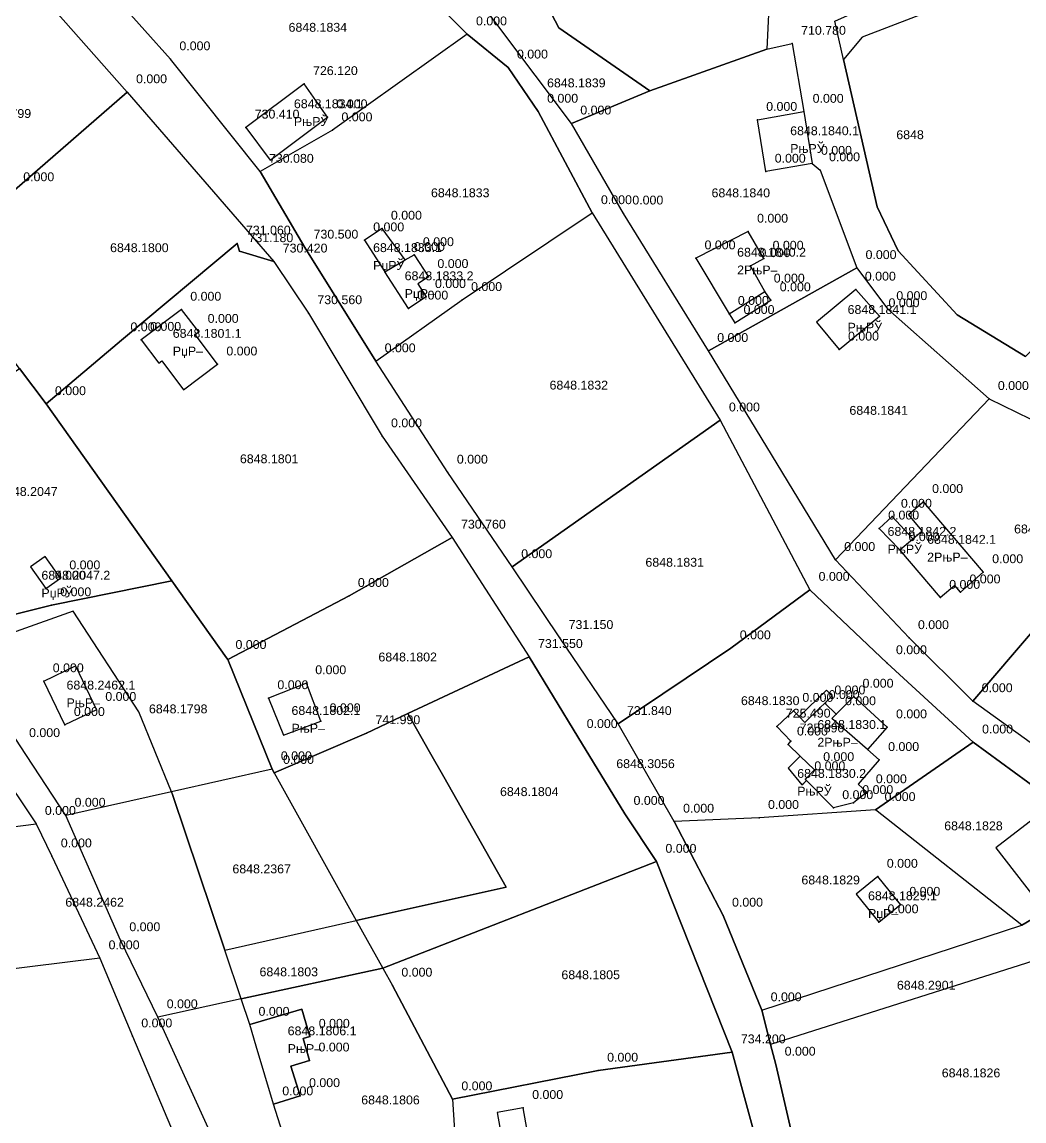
# Model space of a CAD drawing. Header units: metres. Extents: x 8504925 to 8509157, y 4588840 to 4591954.
# Drawn here: x 8505916.5 to 8506029.6, y 4590589.4 to 4590713.5 of the extents above; entities that cross this region are included whole.
import ezdxf

# ---------------------------------------------------------------- set-up
doc = ezdxf.new("R2010")
doc.units = ezdxf.units.M
for name, color, linetype in [('cad13', 30, 'Continuous'), ('cad140', 7, 'Continuous'), ('cad144', 7, 'Continuous'), ('cad146', 7, 'Continuous'), ('cad22', 7, 'Continuous'), ('cad_cont_1', 30, 'Continuous'), ('cad_cont_2', 7, 'Continuous'), ('cad_cont_3', 7, 'Continuous'), ('points', 1, 'Continuous'), ('texts', 7, 'Continuous')]:
    doc.layers.add(name, color=color, linetype=linetype)
doc.styles.get("Standard").update_dxf_attribs({"font": 'arial.ttf'})

msp = doc.modelspace()

# ---------------------------------------------------------------- linework, layer by layer
at = {"layer": 'cad13'}
for points in [[(8505944.51, 4590697.87), (8505950.99, 4590702.72), (8505948.34, 4590706.47), (8505941.76, 4590701.56), (8505944.51, 4590697.87)], [(8506005.66, 4590697.47), (8506000.44, 4590696.58), (8505999.48, 4590702.43), (8506004.72, 4590703.34)], [(8505959.73, 4590686.61), (8505957.13, 4590690.15), (8505955.13, 4590688.83), (8505957.426, 4590685.267)], [(8505996.92, 4590679.5), (8506001.01, 4590682.06), (8506000.33, 4590683.05), (8505998.72, 4590685.92), (8506000.2, 4590686.76), (8505998.45, 4590689.81), (8505992.52, 4590686.8), (8505996.28, 4590680.53), (8505996.92, 4590679.5)], [(8505959.73, 4590686.61), (8505960.74, 4590687.16), (8505962.38, 4590684.69), (8505961.18, 4590683.91), (8505962.1, 4590682.43), (8505960.1, 4590681.13), (8505957.426, 4590685.267)], [(8505957.426, 4590685.267), (8505959.73, 4590686.61)], [(8506008.71, 4590676.5), (8506013.28, 4590680.27), (8506010.61, 4590683.27), (8506006.15, 4590679.59), (8506008.71, 4590676.5)], [(8505934.73, 4590671.93), (8505938.56, 4590674.82), (8505936.04, 4590678.17), (8505936.45, 4590678.5), (8505934.49, 4590681), (8505929.96, 4590677.6), (8505931.95, 4590674.96), (8505932.27, 4590675.2), (8505934.73, 4590671.93)], [(8506017.03, 4590655.12), (8506018.09, 4590656.02), (8506016.52, 4590657.85), (8506018.2, 4590659.29), (8506024.98, 4590651.37), (8506022.42, 4590649.09), (8506021.76, 4590649.86), (8506020.13, 4590648.48), (8506015.54, 4590653.86)], [(8506017.03, 4590655.12), (8506014.68, 4590657.63), (8506013.24, 4590656.3), (8506015.54, 4590653.86)], [(8506015.54, 4590653.86), (8506017.03, 4590655.12)], [(8505919.19, 4590649.51), (8505920.84, 4590650.68), (8505919.1, 4590653.13), (8505917.46, 4590651.95), (8505919.19, 4590649.51)], [(8505922.53, 4590640.77), (8505924.9, 4590635.83), (8505921.35, 4590634.12), (8505918.97, 4590639.06), (8505922.53, 4590640.77)], [(8505945.99, 4590632.94), (8505950.21, 4590634.55), (8505948.59, 4590638.84), (8505944.32, 4590637.15), (8505945.99, 4590632.94)], [(8506004.298, 4590630.604), (8506002.95, 4590631.92), (8506003.25, 4590632.27), (8506001.69, 4590633.94), (8506003.56, 4590635.72), (8506004.184, 4590635.061), (8506007.283, 4590638.042), (8506007.921, 4590637.379), (8506007.092, 4590636.582), (8506008.37, 4590635.34), (8506010.35, 4590637.32), (8506014.13, 4590633.86), (8506011.92, 4590631.32), (8506013.24, 4590630.17), (8506010.84, 4590627.41), (8506011.85, 4590626.53), (8506010.32, 4590625.31), (8506008.06, 4590624.74), (8506005.037, 4590627.858)], [(8506004.298, 4590630.604), (8506002.971, 4590629.244), (8506004.498, 4590627.337), (8506004.709, 4590627.547), (8506005.037, 4590627.858)], [(8506005.037, 4590627.858), (8506004.91, 4590628), (8506005.91, 4590629.03), (8506004.298, 4590630.604)], [(8506013.17, 4590611.85), (8506015.63, 4590613.83), (8506013.09, 4590616.99), (8506010.63, 4590615), (8506013.17, 4590611.85)], [(8505944.87, 4590591.3), (8505947.89, 4590592.23), (8505946.85, 4590595.59), (8505948.96, 4590596.25), (8505948.21, 4590598.7), (8505948.99, 4590598.93), (8505948.06, 4590602.03), (8505942.19, 4590600.28)], [(8505971.16, 4590584.46), (8505974.11, 4590584.99), (8505973.07, 4590590.89), (8505970.12, 4590590.36), (8505971.16, 4590584.46)]]:
    msp.add_lwpolyline(points, dxfattribs=at)
at = {"layer": 'cad140'}
for points in [[(8506005.66, 4590697.47), (8506006.57, 4590696.74), (8506010.69, 4590685.7)], [(8506014.16, 4590681.07), (8506025.62, 4590670.92)], [(8506008.28, 4590652.75), (8506025.62, 4590670.92)], [(8506025.62, 4590670.92), (8506034.88, 4590666.39), (8506044.18, 4590660.7)], [(8505965.04, 4590655.27), (8505973.73, 4590641.8)], [(8506023.79, 4590636.81), (8506016.6, 4590643.93), (8506008.28, 4590652.75)], [(8505999.98, 4590601.92), (8506000.975, 4590598.045)], [(8506000.975, 4590598.045), (8506001.56, 4590595.78)], [(8506004.28, 4590584.03), (8506001.56, 4590595.78)]]:
    msp.add_lwpolyline(points, dxfattribs=at)
at = {"layer": 'cad144'}
for points in [[(8505948.22, 4590730.69), (8505966.73, 4590712.08)], [(8505915.95, 4590719.62), (8505928.37, 4590705.55)], [(8505966.73, 4590712.08), (8505951.55, 4590701.25), (8505943.37, 4590696.57)], [(8505966.73, 4590712.08), (8505971.35, 4590708.34), (8505974.76, 4590703.35), (8505980.83, 4590691.9)], [(8505943.37, 4590696.57), (8505933.26, 4590709.27)], [(8505928.37, 4590705.55), (8505915.64, 4590694.49), (8505906.65, 4590686.98)], [(8505993.95, 4590676.34), (8505984.37, 4590691.86), (8505978.5, 4590702.02)], [(8505956.42, 4590675.18), (8505948.4, 4590688.01), (8505943.37, 4590696.57)], [(8505956.42, 4590675.18), (8505966.18, 4590682.09), (8505980.83, 4590691.9)], [(8505980.83, 4590691.9), (8505995.27, 4590668.5)], [(8505919.22, 4590670.34), (8505927.74, 4590677.55), (8505940.77, 4590688.47), (8505941.06, 4590687.61), (8505944.92, 4590686.44)], [(8505944.92, 4590686.44), (8505948.83, 4590680.61), (8505957.14, 4590666.71), (8505965.04, 4590655.27)], [(8505993.95, 4590676.34), (8506010.69, 4590685.7)], [(8506008.28, 4590652.75), (8505993.95, 4590676.34)], [(8505971.83, 4590651.94), (8505964.57, 4590662.61), (8505956.42, 4590675.18)], [(8505919.22, 4590670.34), (8505916.2, 4590674.34)], [(8505933.42, 4590650.38), (8505919.22, 4590670.34)], [(8505971.83, 4590651.94), (8505995.27, 4590668.5)], [(8505995.27, 4590668.5), (8506005.39, 4590649.38)], [(8506023.79, 4590636.81), (8506030.98, 4590645.19), (8506044.18, 4590660.7)], [(8505939.71, 4590641.48), (8505953.4, 4590648.69), (8505965.04, 4590655.27)], [(8505907.89, 4590644.64), (8505919.82, 4590647.64), (8505933.42, 4590650.38)], [(8505939.71, 4590641.48), (8505939.59, 4590641.69), (8505933.42, 4590650.38)], [(8505983.76, 4590634.23), (8505996.5, 4590642.78), (8506005.39, 4590649.38)], [(8506005.39, 4590649.38), (8506014.12, 4590641.1), (8506023.84, 4590632.15)], [(8505983.76, 4590634.23), (8505977.18, 4590643.94)], [(8505921.43, 4590623.88), (8505916.3, 4590631.74), (8505909.379, 4590642.348)], [(8505960.055, 4590635.384), (8505973.73, 4590641.8)], [(8505973.73, 4590641.8), (8505979.22, 4590632.76), (8505984.51, 4590624.09), (8505988.11, 4590618.68)], [(8505939.71, 4590641.48), (8505944.71, 4590629.13)], [(8505903.8, 4590638.96), (8505909.11, 4590636.35), (8505918.08, 4590622.96)], [(8506040.56, 4590624.7), (8506032.81, 4590630.28), (8506023.79, 4590636.81)], [(8505944.95, 4590628.71), (8505955.39, 4590633.2), (8505960.055, 4590635.384)], [(8505990.1, 4590623.21), (8505983.76, 4590634.23)], [(8506012.83, 4590624.52), (8506023.84, 4590632.15)], [(8506033.08, 4590625.39), (8506023.84, 4590632.15)], [(8505944.71, 4590629.13), (8505933.353, 4590626.564)], [(8505944.71, 4590629.13), (8505944.95, 4590628.71)], [(8505944.95, 4590628.71), (8505954.224, 4590612.044)], [(8505933.353, 4590626.564), (8505921.43, 4590623.88)], [(8506012.83, 4590624.52), (8505999.68, 4590623.63), (8505990.1, 4590623.21)], [(8506029.33, 4590611.52), (8506012.83, 4590624.52)], [(8505902.5, 4590620.944), (8505918.08, 4590622.96)], [(8505918.08, 4590622.96), (8505919.88, 4590619.29), (8505925.27, 4590607.79)], [(8505931.83, 4590601.13), (8505927.61, 4590609.83), (8505921.43, 4590623.88)], [(8505999.98, 4590601.92), (8505995.62, 4590612.6), (8505990.1, 4590623.21)], [(8505957.22, 4590606.66), (8505988.11, 4590618.68)], [(8506031.96, 4590613.07), (8506029.33, 4590611.52)], [(8505954.224, 4590612.044), (8505957.22, 4590606.66)], [(8505999.98, 4590601.92), (8506029.33, 4590611.52)], [(8505925.27, 4590607.79), (8505905.189, 4590605.285)], [(8505925.27, 4590607.79), (8505928.96, 4590598.97), (8505934.67, 4590585.43)], [(8505957.22, 4590606.66), (8505941.217, 4590603.175)], [(8505957.22, 4590606.66), (8505958.31, 4590604.7)], [(8505965.08, 4590591.87), (8505958.31, 4590604.7)], [(8505941.217, 4590603.175), (8505931.83, 4590601.13)], [(8505938.816, 4590585.753), (8505931.83, 4590601.13)], [(8505996.62, 4590597.17), (8505981.53, 4590595.1), (8505965.08, 4590591.87)], [(8505996.62, 4590597.17), (8506000.1, 4590584.46), (8506001.29, 4590575.09)], [(8505965.08, 4590591.87), (8505965.97, 4590577.7)]]:
    msp.add_lwpolyline(points, dxfattribs=at)
at = {"layer": 'cad146'}
for points in [[(8506058.78, 4590736.86), (8506031.49, 4590719.53), (8506011.3, 4590711.73), (8506009.19, 4590709.24)], [(8505995.53, 4590732.88), (8505996.85, 4590731.79), (8506000.19, 4590725.71), (8506001.32, 4590722.41), (8506001.75, 4590719.64), (8506000.9, 4590717.49), (8506000.537, 4590710.392)], [(8505971.94, 4590721.32), (8505974.22, 4590718.28), (8505977.09, 4590712.81), (8505987.346, 4590705.676)], [(8505978.5, 4590702.02), (8505966.1, 4590718.57)], [(8505933.26, 4590709.27), (8505927.46, 4590715.73)], [(8506009.19, 4590709.24), (8506008.21, 4590713.55)], [(8506000.537, 4590710.392), (8506003.42, 4590711.02), (8506004.72, 4590703.34)], [(8505987.346, 4590705.676), (8506000.537, 4590710.392)], [(8506029.72, 4590675.69), (8506022.01, 4590680.42), (8506015.36, 4590687.62), (8506012.99, 4590692.6), (8506009.19, 4590709.24)], [(8505928.37, 4590705.55), (8505944.92, 4590686.44)], [(8505978.5, 4590702.02), (8505987.346, 4590705.676)], [(8506004.72, 4590703.34), (8506005.66, 4590697.47)], [(8506010.69, 4590685.7), (8506014.16, 4590681.07)], [(8505977.18, 4590643.94), (8505971.83, 4590651.94)], [(8505933.353, 4590626.564), (8505929.69, 4590635.6), (8505922.26, 4590646.94), (8505909.379, 4590642.348)], [(8505954.224, 4590612.044), (8505971.14, 4590615.79), (8505964.1, 4590628.24), (8505962.48, 4590631.09), (8505960.055, 4590635.384)], [(8505939.372, 4590608.676), (8505933.48, 4590626.25), (8505933.353, 4590626.564)], [(8506033.08, 4590625.39), (8506026.38, 4590620.22), (8506031.96, 4590613.07)], [(8505988.11, 4590618.68), (8505996.62, 4590597.17)], [(8505939.372, 4590608.676), (8505954.224, 4590612.044)], [(8505941.217, 4590603.175), (8505939.372, 4590608.676)], [(8506033.878, 4590608.483), (8506000.975, 4590598.045)], [(8505942.19, 4590600.28), (8505941.217, 4590603.175)], [(8505944.87, 4590591.3), (8505942.93, 4590597.84), (8505942.19, 4590600.28)], [(8505946.43, 4590586.46), (8505944.87, 4590591.3)]]:
    msp.add_lwpolyline(points, dxfattribs=at)
at = {"layer": 'cad22'}
for points in [[(8505996.28, 4590680.53), (8506000.33, 4590683.05)], [(8506004.184, 4590635.061), (8506004.82, 4590634.4), (8506006.53, 4590636.04), (8506007.092, 4590636.582)], [(8506011.92, 4590631.32), (8506007.88, 4590634.85), (8506008.37, 4590635.34)]]:
    msp.add_lwpolyline(points, dxfattribs=at)
at = {"layer": 'cad_cont_1'}
for points in [[(8505944.51, 4590697.87), (8505950.99, 4590702.72), (8505948.34, 4590706.47), (8505941.76, 4590701.56), (8505944.51, 4590697.87)], [(8506004.72, 4590703.34), (8506005.66, 4590697.47), (8506005.66, 4590697.47), (8506000.44, 4590696.58), (8505999.48, 4590702.43), (8506004.72, 4590703.34)], [(8505957.426, 4590685.267), (8505959.73, 4590686.61), (8505959.73, 4590686.61), (8505957.13, 4590690.15), (8505955.13, 4590688.83), (8505957.426, 4590685.267)], [(8505996.92, 4590679.5), (8506001.01, 4590682.06), (8506000.33, 4590683.05), (8505998.72, 4590685.92), (8506000.2, 4590686.76), (8505998.45, 4590689.81), (8505992.52, 4590686.8), (8505996.28, 4590680.53), (8505996.92, 4590679.5)], [(8505957.426, 4590685.267), (8505959.73, 4590686.61), (8505959.73, 4590686.61), (8505960.74, 4590687.16), (8505962.38, 4590684.69), (8505961.18, 4590683.91), (8505962.1, 4590682.43), (8505960.1, 4590681.13), (8505957.426, 4590685.267)], [(8506008.71, 4590676.5), (8506013.28, 4590680.27), (8506010.61, 4590683.27), (8506006.15, 4590679.59), (8506008.71, 4590676.5)], [(8505934.73, 4590671.93), (8505938.56, 4590674.82), (8505936.04, 4590678.17), (8505936.45, 4590678.5), (8505934.49, 4590681), (8505929.96, 4590677.6), (8505931.95, 4590674.96), (8505932.27, 4590675.2), (8505934.73, 4590671.93)], [(8506015.54, 4590653.86), (8506017.03, 4590655.12), (8506017.03, 4590655.12), (8506018.09, 4590656.02), (8506016.52, 4590657.85), (8506018.2, 4590659.29), (8506024.98, 4590651.37), (8506022.42, 4590649.09), (8506021.76, 4590649.86), (8506020.13, 4590648.48), (8506015.54, 4590653.86)], [(8506015.54, 4590653.86), (8506017.03, 4590655.12), (8506017.03, 4590655.12), (8506014.68, 4590657.63), (8506013.24, 4590656.3), (8506015.54, 4590653.86)], [(8505919.19, 4590649.51), (8505920.84, 4590650.68), (8505919.1, 4590653.13), (8505917.46, 4590651.95), (8505919.19, 4590649.51)], [(8505922.53, 4590640.77), (8505924.9, 4590635.83), (8505921.35, 4590634.12), (8505918.97, 4590639.06), (8505922.53, 4590640.77)], [(8505945.99, 4590632.94), (8505950.21, 4590634.55), (8505948.59, 4590638.84), (8505944.32, 4590637.15), (8505945.99, 4590632.94)], [(8506005.037, 4590627.858), (8506004.91, 4590628), (8506005.91, 4590629.03), (8506004.298, 4590630.604), (8506004.298, 4590630.604), (8506002.95, 4590631.92), (8506003.25, 4590632.27), (8506001.69, 4590633.94), (8506003.56, 4590635.72), (8506004.184, 4590635.061), (8506007.283, 4590638.042), (8506007.921, 4590637.379), (8506007.092, 4590636.582), (8506008.37, 4590635.34), (8506010.35, 4590637.32), (8506014.13, 4590633.86), (8506011.92, 4590631.32), (8506013.24, 4590630.17), (8506010.84, 4590627.41), (8506011.85, 4590626.53), (8506010.32, 4590625.31), (8506008.06, 4590624.74), (8506005.037, 4590627.858)], [(8506005.037, 4590627.858), (8506004.91, 4590628), (8506005.91, 4590629.03), (8506004.298, 4590630.604), (8506004.298, 4590630.604), (8506002.971, 4590629.244), (8506004.498, 4590627.337), (8506004.709, 4590627.547), (8506005.037, 4590627.858)], [(8506013.17, 4590611.85), (8506015.63, 4590613.83), (8506013.09, 4590616.99), (8506010.63, 4590615), (8506013.17, 4590611.85)], [(8505944.87, 4590591.3), (8505942.93, 4590597.84), (8505942.19, 4590600.28), (8505942.19, 4590600.28), (8505948.06, 4590602.03), (8505948.99, 4590598.93), (8505948.21, 4590598.7), (8505948.96, 4590596.25), (8505946.85, 4590595.59), (8505947.89, 4590592.23), (8505944.87, 4590591.3)], [(8505971.16, 4590584.46), (8505974.11, 4590584.99), (8505973.07, 4590590.89), (8505970.12, 4590590.36), (8505971.16, 4590584.46)]]:
    msp.add_lwpolyline(points, dxfattribs=at)
at = {"layer": 'cad_cont_2'}
for points in [[(8506058.78, 4590736.86), (8506031.49, 4590719.53), (8506011.3, 4590711.73), (8506009.19, 4590709.24), (8506009.19, 4590709.24), (8506012.99, 4590692.6), (8506015.36, 4590687.62), (8506022.01, 4590680.42), (8506029.72, 4590675.69), (8506029.72, 4590675.69), (8506037.64, 4590683.83), (8506042.806, 4590687.612), (8506042.806, 4590687.612), (8506038.01, 4590700.51), (8506038.01, 4590700.51), (8506047.64, 4590706.55), (8506047.64, 4590706.55), (8506065.806, 4590718.74), (8506065.806, 4590718.74), (8506072.75, 4590742.97), (8506072.75, 4590742.97), (8506058.78, 4590736.86)], [(8506008.21, 4590713.55), (8506027.16, 4590722.04), (8506046.83, 4590731.55), (8506051.13, 4590733.5), (8506058.78, 4590736.86), (8506058.78, 4590736.86), (8506031.49, 4590719.53), (8506011.3, 4590711.73), (8506009.19, 4590709.24), (8506009.19, 4590709.24), (8506008.21, 4590713.55)], [(8505933.26, 4590709.27), (8505927.46, 4590715.73), (8505927.46, 4590715.73), (8505937.84, 4590723.14), (8505948.22, 4590730.69), (8505948.22, 4590730.69), (8505966.73, 4590712.08), (8505966.73, 4590712.08), (8505951.55, 4590701.25), (8505943.37, 4590696.57), (8505943.37, 4590696.57), (8505933.26, 4590709.27)], [(8505948.22, 4590730.69), (8505966.73, 4590712.08), (8505966.73, 4590712.08), (8505971.35, 4590708.34), (8505974.76, 4590703.35), (8505980.83, 4590691.9), (8505980.83, 4590691.9), (8505995.27, 4590668.5), (8505995.27, 4590668.5), (8506005.39, 4590649.38), (8506005.39, 4590649.38), (8506014.12, 4590641.1), (8506023.84, 4590632.15), (8506023.84, 4590632.15), (8506033.08, 4590625.39)], [(8505966.1, 4590718.57), (8505971.94, 4590721.32), (8505971.94, 4590721.32), (8505974.22, 4590718.28), (8505977.09, 4590712.81), (8505987.346, 4590705.676), (8505987.346, 4590705.676), (8505978.5, 4590702.02), (8505978.5, 4590702.02), (8505966.1, 4590718.57)], [(8505901.55, 4590691.99), (8505891.29, 4590698.05), (8505891.29, 4590698.05), (8505903.72, 4590708.54), (8505915.95, 4590719.62), (8505915.95, 4590719.62), (8505928.37, 4590705.55), (8505928.37, 4590705.55), (8505915.64, 4590694.49), (8505906.65, 4590686.98), (8505906.65, 4590686.98), (8505901.55, 4590691.99)], [(8505915.95, 4590719.62), (8505928.37, 4590705.55), (8505928.37, 4590705.55), (8505944.92, 4590686.44), (8505944.92, 4590686.44), (8505948.83, 4590680.61), (8505957.14, 4590666.71), (8505965.04, 4590655.27), (8505965.04, 4590655.27), (8505973.73, 4590641.8), (8505973.73, 4590641.8), (8505979.22, 4590632.76), (8505984.51, 4590624.09), (8505988.11, 4590618.68), (8505988.11, 4590618.68), (8505996.62, 4590597.17), (8505996.62, 4590597.17), (8506000.1, 4590584.46)], [(8506076.86, 4590587.09), (8506071.15, 4590603.11), (8506071.15, 4590603.11), (8506060.86, 4590617), (8506060.86, 4590617), (8506040.56, 4590624.7), (8506040.56, 4590624.7), (8506032.81, 4590630.28), (8506023.79, 4590636.81), (8506023.79, 4590636.81), (8506016.6, 4590643.93), (8506008.28, 4590652.75), (8506008.28, 4590652.75), (8505993.95, 4590676.34), (8505993.95, 4590676.34), (8505984.37, 4590691.86), (8505978.5, 4590702.02), (8505978.5, 4590702.02), (8505966.1, 4590718.57)], [(8506000.9, 4590717.49), (8506000.537, 4590710.392), (8506000.537, 4590710.392), (8505987.346, 4590705.676), (8505987.346, 4590705.676), (8505977.09, 4590712.81), (8505974.22, 4590718.28)], [(8506000.9, 4590717.49), (8506000.537, 4590710.392), (8506000.537, 4590710.392), (8506003.42, 4590711.02), (8506004.72, 4590703.34), (8506004.72, 4590703.34), (8506005.66, 4590697.47), (8506005.66, 4590697.47), (8506006.57, 4590696.74), (8506010.69, 4590685.7), (8506010.69, 4590685.7), (8506014.16, 4590681.07), (8506014.16, 4590681.07), (8506025.62, 4590670.92), (8506025.62, 4590670.92), (8506034.88, 4590666.39)], [(8506004.28, 4590584.03), (8506001.56, 4590595.78), (8506001.56, 4590595.78), (8506000.975, 4590598.045), (8506000.975, 4590598.045), (8505999.98, 4590601.92), (8505999.98, 4590601.92), (8505995.62, 4590612.6), (8505990.1, 4590623.21), (8505990.1, 4590623.21), (8505983.76, 4590634.23), (8505983.76, 4590634.23), (8505977.18, 4590643.94), (8505977.18, 4590643.94), (8505971.83, 4590651.94), (8505971.83, 4590651.94), (8505964.57, 4590662.61), (8505956.42, 4590675.18), (8505956.42, 4590675.18), (8505948.4, 4590688.01), (8505943.37, 4590696.57), (8505943.37, 4590696.57), (8505933.26, 4590709.27), (8505933.26, 4590709.27), (8505927.46, 4590715.73)], [(8506029.72, 4590675.69), (8506022.01, 4590680.42), (8506015.36, 4590687.62), (8506012.99, 4590692.6), (8506009.19, 4590709.24), (8506009.19, 4590709.24), (8506008.21, 4590713.55)], [(8505966.73, 4590712.08), (8505951.55, 4590701.25), (8505943.37, 4590696.57), (8505943.37, 4590696.57), (8505948.4, 4590688.01), (8505956.42, 4590675.18), (8505956.42, 4590675.18), (8505966.18, 4590682.09), (8505980.83, 4590691.9), (8505980.83, 4590691.9), (8505974.76, 4590703.35), (8505971.35, 4590708.34), (8505966.73, 4590712.08)], [(8505978.5, 4590702.02), (8505987.346, 4590705.676), (8505987.346, 4590705.676), (8506000.537, 4590710.392), (8506000.537, 4590710.392), (8506003.42, 4590711.02), (8506004.72, 4590703.34), (8506004.72, 4590703.34), (8506005.66, 4590697.47), (8506005.66, 4590697.47), (8506006.57, 4590696.74), (8506010.69, 4590685.7), (8506010.69, 4590685.7), (8505993.95, 4590676.34), (8505993.95, 4590676.34), (8505984.37, 4590691.86), (8505978.5, 4590702.02)], [(8505916.2, 4590674.34), (8505906.65, 4590686.98), (8505906.65, 4590686.98), (8505915.64, 4590694.49), (8505928.37, 4590705.55), (8505928.37, 4590705.55), (8505944.92, 4590686.44), (8505944.92, 4590686.44), (8505941.06, 4590687.61), (8505940.77, 4590688.47), (8505927.74, 4590677.55), (8505919.22, 4590670.34), (8505919.22, 4590670.34), (8505916.2, 4590674.34)], [(8505956.42, 4590675.18), (8505966.18, 4590682.09), (8505980.83, 4590691.9), (8505980.83, 4590691.9), (8505995.27, 4590668.5), (8505995.27, 4590668.5), (8505971.83, 4590651.94), (8505971.83, 4590651.94), (8505964.57, 4590662.61), (8505956.42, 4590675.18)], [(8505919.22, 4590670.34), (8505927.74, 4590677.55), (8505940.77, 4590688.47), (8505941.06, 4590687.61), (8505944.92, 4590686.44), (8505944.92, 4590686.44), (8505948.83, 4590680.61), (8505957.14, 4590666.71), (8505965.04, 4590655.27), (8505965.04, 4590655.27), (8505953.4, 4590648.69), (8505939.71, 4590641.48), (8505939.71, 4590641.48), (8505939.59, 4590641.69), (8505933.42, 4590650.38), (8505933.42, 4590650.38), (8505919.22, 4590670.34)], [(8505993.95, 4590676.34), (8506010.69, 4590685.7), (8506010.69, 4590685.7), (8506014.16, 4590681.07), (8506014.16, 4590681.07), (8506025.62, 4590670.92), (8506025.62, 4590670.92), (8506008.28, 4590652.75), (8506008.28, 4590652.75), (8505993.95, 4590676.34)], [(8505907.89, 4590644.64), (8505902.24, 4590652.23), (8505895.79, 4590660.71), (8505895.79, 4590660.71), (8505907.853, 4590668.761), (8505907.853, 4590668.761), (8505916.2, 4590674.34), (8505916.2, 4590674.34), (8505919.22, 4590670.34), (8505919.22, 4590670.34), (8505933.42, 4590650.38), (8505933.42, 4590650.38), (8505919.82, 4590647.64), (8505907.89, 4590644.64)], [(8506008.28, 4590652.75), (8506025.62, 4590670.92), (8506025.62, 4590670.92), (8506034.88, 4590666.39), (8506044.18, 4590660.7), (8506044.18, 4590660.7), (8506030.98, 4590645.19), (8506023.79, 4590636.81), (8506023.79, 4590636.81), (8506016.6, 4590643.93), (8506008.28, 4590652.75)], [(8505977.18, 4590643.94), (8505971.83, 4590651.94), (8505971.83, 4590651.94), (8505995.27, 4590668.5), (8505995.27, 4590668.5), (8506005.39, 4590649.38), (8506005.39, 4590649.38), (8505996.5, 4590642.78), (8505983.76, 4590634.23), (8505983.76, 4590634.23), (8505977.18, 4590643.94)], [(8506023.79, 4590636.81), (8506030.98, 4590645.19), (8506044.18, 4590660.7), (8506044.18, 4590660.7), (8506051.84, 4590655.09), (8506060.6, 4590647.57), (8506060.6, 4590647.57), (8506050.15, 4590635.58), (8506040.56, 4590624.7), (8506040.56, 4590624.7), (8506032.81, 4590630.28), (8506023.79, 4590636.81)], [(8505939.71, 4590641.48), (8505953.4, 4590648.69), (8505965.04, 4590655.27), (8505965.04, 4590655.27), (8505973.73, 4590641.8), (8505973.73, 4590641.8), (8505960.055, 4590635.384), (8505960.055, 4590635.384), (8505955.39, 4590633.2), (8505944.95, 4590628.71), (8505944.95, 4590628.71), (8505944.71, 4590629.13), (8505944.71, 4590629.13), (8505939.71, 4590641.48)], [(8505907.89, 4590644.64), (8505919.82, 4590647.64), (8505933.42, 4590650.38), (8505933.42, 4590650.38), (8505939.59, 4590641.69), (8505939.71, 4590641.48), (8505939.71, 4590641.48), (8505944.71, 4590629.13), (8505944.71, 4590629.13), (8505933.353, 4590626.564), (8505933.353, 4590626.564), (8505929.69, 4590635.6), (8505922.26, 4590646.94), (8505909.379, 4590642.348), (8505909.379, 4590642.348), (8505907.89, 4590644.64)], [(8505983.76, 4590634.23), (8505996.5, 4590642.78), (8506005.39, 4590649.38), (8506005.39, 4590649.38), (8506014.12, 4590641.1), (8506023.84, 4590632.15), (8506023.84, 4590632.15), (8506012.83, 4590624.52), (8506012.83, 4590624.52), (8505999.68, 4590623.63), (8505990.1, 4590623.21), (8505990.1, 4590623.21), (8505983.76, 4590634.23)], [(8505946.43, 4590586.46), (8505944.87, 4590591.3), (8505944.87, 4590591.3), (8505942.93, 4590597.84), (8505942.19, 4590600.28), (8505942.19, 4590600.28), (8505941.217, 4590603.175), (8505941.217, 4590603.175), (8505939.372, 4590608.676), (8505939.372, 4590608.676), (8505933.48, 4590626.25), (8505933.353, 4590626.564), (8505933.353, 4590626.564), (8505929.69, 4590635.6), (8505922.26, 4590646.94), (8505909.379, 4590642.348), (8505909.379, 4590642.348), (8505904.417, 4590640.579), (8505904.417, 4590640.579), (8505903.8, 4590638.96)], [(8505954.224, 4590612.044), (8505957.22, 4590606.66), (8505957.22, 4590606.66), (8505988.11, 4590618.68), (8505988.11, 4590618.68), (8505984.51, 4590624.09), (8505979.22, 4590632.76), (8505973.73, 4590641.8), (8505973.73, 4590641.8), (8505960.055, 4590635.384), (8505960.055, 4590635.384), (8505962.48, 4590631.09), (8505964.1, 4590628.24), (8505971.14, 4590615.79), (8505954.224, 4590612.044)], [(8505944.71, 4590629.13), (8505933.353, 4590626.564), (8505933.353, 4590626.564), (8505933.48, 4590626.25), (8505939.372, 4590608.676), (8505939.372, 4590608.676), (8505954.224, 4590612.044), (8505954.224, 4590612.044), (8505971.14, 4590615.79), (8505964.1, 4590628.24), (8505962.48, 4590631.09), (8505960.055, 4590635.384), (8505960.055, 4590635.384), (8505955.39, 4590633.2), (8505944.95, 4590628.71), (8505944.95, 4590628.71), (8505944.71, 4590629.13)], [(8506029.33, 4590611.52), (8506012.83, 4590624.52), (8506012.83, 4590624.52), (8506023.84, 4590632.15), (8506023.84, 4590632.15), (8506033.08, 4590625.39), (8506033.08, 4590625.39), (8506026.38, 4590620.22), (8506031.96, 4590613.07), (8506031.96, 4590613.07), (8506029.33, 4590611.52)], [(8506033.08, 4590625.39), (8506026.38, 4590620.22), (8506031.96, 4590613.07), (8506031.96, 4590613.07), (8506033.878, 4590608.483), (8506033.878, 4590608.483), (8506034.62, 4590606.71), (8506034.62, 4590606.71), (8506036.92, 4590600.44), (8506036.92, 4590600.44), (8506051.08, 4590605.61), (8506061.38, 4590608.88), (8506061.38, 4590608.88), (8506058.99, 4590611.58), (8506047.92, 4590617.31), (8506038.36, 4590621.51), (8506038.36, 4590621.51), (8506033.08, 4590625.39)], [(8506012.83, 4590624.52), (8505999.68, 4590623.63), (8505990.1, 4590623.21), (8505990.1, 4590623.21), (8505995.62, 4590612.6), (8505999.98, 4590601.92), (8505999.98, 4590601.92), (8506029.33, 4590611.52), (8506029.33, 4590611.52), (8506012.83, 4590624.52)], [(8505957.22, 4590606.66), (8505958.31, 4590604.7), (8505958.31, 4590604.7), (8505965.08, 4590591.87), (8505965.08, 4590591.87), (8505981.53, 4590595.1), (8505996.62, 4590597.17), (8505996.62, 4590597.17), (8505988.11, 4590618.68), (8505988.11, 4590618.68), (8505957.22, 4590606.66)], [(8505999.98, 4590601.92), (8506029.33, 4590611.52), (8506029.33, 4590611.52), (8506031.96, 4590613.07), (8506031.96, 4590613.07), (8506033.878, 4590608.483), (8506033.878, 4590608.483), (8506000.975, 4590598.045), (8506000.975, 4590598.045), (8505999.98, 4590601.92)], [(8505939.372, 4590608.676), (8505954.224, 4590612.044), (8505954.224, 4590612.044), (8505957.22, 4590606.66), (8505957.22, 4590606.66), (8505941.217, 4590603.175), (8505941.217, 4590603.175), (8505939.372, 4590608.676)], [(8506000.975, 4590598.045), (8506001.56, 4590595.78), (8506001.56, 4590595.78), (8506004.28, 4590584.03), (8506004.28, 4590584.03), (8506021.18, 4590586.41), (8506021.18, 4590586.41), (8506024.334, 4590586.816), (8506024.334, 4590586.816), (8506040.56, 4590588.97), (8506040.56, 4590588.97), (8506036.92, 4590600.44), (8506036.92, 4590600.44), (8506034.62, 4590606.71), (8506034.62, 4590606.71), (8506033.878, 4590608.483), (8506033.878, 4590608.483), (8506000.975, 4590598.045)], [(8505942.19, 4590600.28), (8505941.217, 4590603.175), (8505941.217, 4590603.175), (8505957.22, 4590606.66), (8505957.22, 4590606.66), (8505958.31, 4590604.7), (8505958.31, 4590604.7), (8505965.08, 4590591.87), (8505965.08, 4590591.87), (8505965.97, 4590577.7), (8505965.97, 4590577.7), (8505963.36, 4590577.81), (8505947.988, 4590578.584), (8505947.988, 4590578.584), (8505946.43, 4590586.46), (8505946.43, 4590586.46), (8505944.87, 4590591.3), (8505944.87, 4590591.3), (8505942.93, 4590597.84), (8505942.19, 4590600.28)], [(8505996.62, 4590597.17), (8505981.53, 4590595.1), (8505965.08, 4590591.87), (8505965.08, 4590591.87), (8505965.97, 4590577.7), (8505965.97, 4590577.7), (8505966.5, 4590576.73), (8505966.5, 4590576.73), (8505986.68, 4590573.9), (8505986.68, 4590573.9), (8506001.29, 4590575.09), (8506001.29, 4590575.09), (8506000.1, 4590584.46), (8505996.62, 4590597.17)]]:
    msp.add_lwpolyline(points, dxfattribs=at)
at = {"layer": 'points'}
for p in [(8505966.73, 4590712.08), (8506003.42, 4590711.02), (8505933.26, 4590709.27), (8505971.35, 4590708.34), (8505948.34, 4590706.47), (8505928.37, 4590705.55), (8505950.99, 4590702.72), (8505974.76, 4590703.35), (8505999.48, 4590702.43), (8506004.72, 4590703.34), (8505941.76, 4590701.56), (8505951.55, 4590701.25), (8505978.5, 4590702.02), (8506005.66, 4590697.47), (8505943.37, 4590696.57), (8506000.44, 4590696.58), (8506006.57, 4590696.74), (8505980.83, 4590691.9), (8505984.37, 4590691.86), (8505957.13, 4590690.15), (8505955.13, 4590688.83), (8505998.45, 4590689.81), (8505940.77, 4590688.47), (8505941.06, 4590687.61), (8505948.4, 4590688.01), (8505944.92, 4590686.44), (8505959.73, 4590686.61), (8505960.74, 4590687.16), (8505992.52, 4590686.8), (8506000.2, 4590686.76), (8505998.72, 4590685.92), (8506010.69, 4590685.7), (8505962.38, 4590684.69), (8505962.1, 4590682.43), (8506000.33, 4590683.05), (8506010.61, 4590683.27), (8505966.18, 4590682.09), (8506001.01, 4590682.06), (8505934.49, 4590681), (8505948.83, 4590680.61), (8505960.1, 4590681.13), (8505996.28, 4590680.53), (8506013.28, 4590680.27), (8506014.16, 4590681.07), (8505996.92, 4590679.5), (8505927.74, 4590677.55), (8505929.96, 4590677.6), (8505936.45, 4590678.5), (8505993.95, 4590676.34), (8506008.71, 4590676.5), (8505956.42, 4590675.18), (8505938.56, 4590674.82), (8505919.22, 4590670.34), (8506025.62, 4590670.92), (8505995.27, 4590668.5), (8505957.14, 4590666.71), (8505964.57, 4590662.61), (8506018.2, 4590659.29), (8506014.68, 4590657.63), (8505965.04, 4590655.27), (8506013.24, 4590656.3), (8506008.28, 4590652.75), (8506015.54, 4590653.86), (8505971.83, 4590651.94), (8505920.84, 4590650.68), (8506024.98, 4590651.37), (8505919.19, 4590649.51), (8506005.39, 4590649.38), (8506022.42, 4590649.09), (8505953.4, 4590648.69), (8506020.13, 4590648.48), (8505919.82, 4590647.64), (8505977.18, 4590643.94), (8505996.5, 4590642.78), (8506016.6, 4590643.93), (8505939.59, 4590641.69), (8505973.73, 4590641.8), (8506014.12, 4590641.1), (8505918.97, 4590639.06), (8505948.59, 4590638.84), (8505944.32, 4590637.15), (8506007.17, 4590636.56), (8506010.35, 4590637.32), (8506023.79, 4590636.81), (8505924.9, 4590635.83), (8506003.56, 4590635.72), (8506006.53, 4590636.04), (8506008.37, 4590635.34), (8505921.35, 4590634.12), (8505950.21, 4590634.55), (8505983.76, 4590634.23), (8505955.39, 4590633.2), (8506001.69, 4590633.94), (8506014.13, 4590633.86), (8505979.22, 4590632.76), (8506002.95, 4590631.92), (8506003.25, 4590632.27), (8506023.84, 4590632.15), (8505944.71, 4590629.13), (8506013.24, 4590630.17), (8505944.95, 4590628.71), (8506004.91, 4590628), (8506005.91, 4590629.03), (8506011.85, 4590626.53), (8506008.06, 4590624.74), (8506010.32, 4590625.31), (8506012.83, 4590624.52), (8505918.08, 4590622.96), (8505921.43, 4590623.88), (8505984.51, 4590624.09), (8505990.1, 4590623.21), (8505999.68, 4590623.63), (8505919.88, 4590619.29), (8505988.11, 4590618.68), (8506013.09, 4590616.99), (8506015.63, 4590613.83), (8505995.62, 4590612.6), (8506013.17, 4590611.85), (8506029.33, 4590611.52), (8505927.61, 4590609.83), (8505925.27, 4590607.79), (8505958.31, 4590604.7), (8505999.98, 4590601.92), (8505931.83, 4590601.13), (8505942.19, 4590600.28), (8505928.96, 4590598.97), (8505948.99, 4590598.93), (8505996.62, 4590597.17), (8505948.96, 4590596.25), (8506001.56, 4590595.78), (8505981.53, 4590595.1), (8505947.89, 4590592.23), (8505965.08, 4590591.87), (8505944.87, 4590591.3), (8505973.07, 4590590.89)]:
    msp.add_point(p, dxfattribs=at)

# ---------------------------------------------------------------- texts
at = {"layer": 'cad_cont_1'}
for s, p in [('6848.1834.1', (8505947.181, 4590703.73)), ('6848.1840.1', (8506003.183, 4590700.682)), ('6848.1833.1', (8505956.115, 4590687.489)), ('6848.1840.2', (8505997.199, 4590686.971)), ('6848.1833.2', (8505959.681, 4590684.307)), ('6848.1841.1', (8506009.665, 4590680.502)), ('6848.1801.1', (8505933.512, 4590677.812)), ('6848.1842.2', (8506014.174, 4590655.461)), ('6848.1842.1', (8506018.643, 4590654.558)), ('6848.2047.2', (8505918.69, 4590650.509)), ('6848.2462.1', (8505921.525, 4590638.11)), ('6848.1802.1', (8505946.91, 4590635.24)), ('6848.1830.1', (8506006.256, 4590633.66)), ('6848.1830.2', (8506003.978, 4590628.139)), ('6848.1829.1', (8506011.968, 4590614.327)), ('6848.1806.1', (8505946.479, 4590599.077))]:
    msp.add_text(s, height=1, dxfattribs=at).set_placement(p)
at = {"layer": 'cad_cont_2'}
for s, p in [('6848.1834', (8505946.58, 4590712.36)), ('6848.1839', (8505975.75, 4590706.086)), ('6848.1799', (8505910.93, 4590702.63)), ('6848.1833', (8505962.65, 4590693.68)), ('6848.1840', (8505994.31, 4590693.67)), ('6848.1800', (8505926.44, 4590687.48)), ('6848.1832', (8505976.03, 4590671.97)), ('6848.1841', (8506009.87, 4590669.12)), ('6848.1801', (8505941.09, 4590663.65)), ('6848.2047', (8505913.92, 4590659.96)), ('6848.1842', (8506028.45, 4590655.73)), ('6848.1831', (8505986.85, 4590651.97)), ('6848.1802', (8505956.72, 4590641.28)), ('6848.1830', (8505997.63, 4590636.35)), ('6848.1798', (8505930.824, 4590635.42)), ('6848.3056', (8505983.56, 4590629.24)), ('6848.1804', (8505970.44, 4590626.08)), ('6848.1828', (8506020.565, 4590622.221)), ('6848.2367', (8505940.243, 4590617.361)), ('6848.1829', (8506004.45, 4590616.11)), ('6848.2462', (8505921.39, 4590613.6)), ('6848.1803', (8505943.302, 4590605.737)), ('6848.1805', (8505977.37, 4590605.41)), ('6848.2901', (8506015.23, 4590604.23)), ('6848.1826', (8506020.29, 4590594.33)), ('6848.1806', (8505954.78, 4590591.28))]:
    msp.add_text(s, height=1, dxfattribs=at).set_placement(p)
at = {"layer": 'cad_cont_3'}
msp.add_text('6848', height=1, dxfattribs=at).set_placement((8506015.159, 4590700.236))
at = {"layer": 'points'}
for s, p in [('0.000', (8505967.73, 4590713.08)), ('710.780', (8506004.42, 4590712.02)), ('0.000', (8505934.26, 4590710.27)), ('0.000', (8505972.35, 4590709.34)), ('726.120', (8505949.34, 4590707.47)), ('0.000', (8505929.37, 4590706.55)), ('0.000', (8505975.76, 4590704.35)), ('0.000', (8506005.72, 4590704.34)), ('730.410', (8505942.76, 4590702.56)), ('0.000', (8505951.99, 4590703.72)), ('0.000', (8505979.5, 4590703.02)), ('0.000', (8506000.48, 4590703.43)), ('0.000', (8505952.55, 4590702.25)), ('730.080', (8505944.37, 4590697.57)), ('0.000', (8506001.44, 4590697.58)), ('0.000', (8506006.66, 4590698.47)), ('0.000', (8506007.57, 4590697.74)), ('0.000', (8505916.64, 4590695.49)), ('0.000', (8505981.83, 4590692.9)), ('0.000', (8505985.37, 4590692.86)), ('0.000', (8505958.13, 4590691.15)), ('0.000', (8505999.45, 4590690.81)), ('731.060', (8505941.77, 4590689.47)), ('730.500', (8505949.4, 4590689.01)), ('0.000', (8505956.13, 4590689.83)), ('731.180', (8505942.06, 4590688.61)), ('0.000', (8505960.73, 4590687.61)), ('0.000', (8505961.74, 4590688.16)), ('0.000', (8505993.52, 4590687.8)), ('0.000', (8506001.2, 4590687.76)), ('730.420', (8505945.92, 4590687.44)), ('0.000', (8505999.72, 4590686.92)), ('0.000', (8506011.69, 4590686.7)), ('0.000', (8505963.38, 4590685.69)), ('0.000', (8506001.33, 4590684.05)), ('0.000', (8506011.61, 4590684.27)), ('0.000', (8505963.1, 4590683.43)), ('0.000', (8505967.18, 4590683.09)), ('0.000', (8506002.01, 4590683.06)), ('0.000', (8505935.49, 4590682)), ('730.560', (8505949.83, 4590681.61)), ('0.000', (8505961.1, 4590682.13)), ('0.000', (8505997.28, 4590681.53)), ('0.000', (8506015.16, 4590682.07)), ('0.000', (8505997.92, 4590680.5)), ('0.000', (8506014.28, 4590681.27)), ('0.000', (8505937.45, 4590679.5)), ('0.000', (8505928.74, 4590678.55)), ('0.000', (8505930.96, 4590678.6)), ('0.000', (8505994.95, 4590677.34)), ('0.000', (8506009.71, 4590677.5)), ('0.000', (8505939.56, 4590675.82)), ('0.000', (8505957.42, 4590676.18)), ('0.000', (8506026.62, 4590671.92)), ('0.000', (8505920.22, 4590671.34)), ('0.000', (8505996.27, 4590669.5)), ('0.000', (8505958.14, 4590667.71)), ('0.000', (8505965.57, 4590663.61)), ('0.000', (8506019.2, 4590660.29)), ('0.000', (8506015.68, 4590658.63)), ('0.000', (8506014.24, 4590657.3)), ('730.760', (8505966.04, 4590656.27)), ('0.000', (8506016.54, 4590654.86)), ('0.000', (8505972.83, 4590652.94)), ('0.000', (8506009.28, 4590653.75)), ('0.000', (8505921.84, 4590651.68)), ('0.000', (8506025.98, 4590652.37)), ('0.000', (8505920.19, 4590650.51)), ('0.000', (8505954.4, 4590649.69)), ('0.000', (8506006.39, 4590650.38)), ('0.000', (8506021.13, 4590649.48)), ('0.000', (8506023.42, 4590650.09)), ('0.000', (8505920.82, 4590648.64)), ('731.150', (8505978.18, 4590644.94)), ('0.000', (8506017.6, 4590644.93)), ('0.000', (8505997.5, 4590643.78)), ('0.000', (8505940.59, 4590642.69)), ('731.550', (8505974.73, 4590642.8)), ('0.000', (8506015.12, 4590642.1)), ('0.000', (8505919.97, 4590640.06)), ('0.000', (8505949.59, 4590639.84)), ('0.000', (8505945.32, 4590638.15)), ('0.000', (8506011.35, 4590638.32)), ('0.000', (8505925.9, 4590636.83)), ('0.000', (8506007.53, 4590637.04)), ('0.000', (8506008.17, 4590637.56)), ('0.000', (8506024.79, 4590637.81)), ('0.000', (8505951.21, 4590635.55)), ('0.000', (8506004.56, 4590636.72)), ('0.000', (8506009.37, 4590636.34)), ('0.000', (8505922.35, 4590635.12)), ('731.840', (8505984.76, 4590635.23)), ('725.490', (8506002.69, 4590634.94)), ('0.000', (8506015.13, 4590634.86)), ('741.990', (8505956.39, 4590634.2)), ('0.000', (8505980.22, 4590633.76)), ('725.890', (8506004.25, 4590633.27)), ('0.000', (8506024.84, 4590633.15)), ('0.000', (8505917.3, 4590632.74)), ('0.000', (8506003.95, 4590632.92)), ('0.000', (8506014.24, 4590631.17)), ('0.000', (8505945.71, 4590630.13)), ('0.000', (8505945.95, 4590629.71)), ('0.000', (8506006.91, 4590630.03)), ('0.000', (8506005.91, 4590629)), ('0.000', (8506012.85, 4590627.53)), ('0.000', (8506009.06, 4590625.74)), ('0.000', (8506011.32, 4590626.31)), ('0.000', (8505922.43, 4590624.88)), ('0.000', (8505985.51, 4590625.09)), ('0.000', (8506000.68, 4590624.63)), ('0.000', (8506013.83, 4590625.52)), ('0.000', (8505919.08, 4590623.96)), ('0.000', (8505991.1, 4590624.21)), ('0.000', (8505920.88, 4590620.29)), ('0.000', (8505989.11, 4590619.68)), ('0.000', (8506014.09, 4590617.99)), ('0.000', (8506016.63, 4590614.83)), ('0.000', (8505996.62, 4590613.6)), ('0.000', (8506014.17, 4590612.85)), ('0.000', (8505928.61, 4590610.83)), ('0.000', (8505926.27, 4590608.79)), ('0.000', (8505959.31, 4590605.7)), ('0.000', (8505932.83, 4590602.13)), ('0.000', (8506000.98, 4590602.92)), ('0.000', (8505943.19, 4590601.28)), ('0.000', (8505929.96, 4590599.97)), ('0.000', (8505949.99, 4590599.93)), ('0.000', (8505949.96, 4590597.25)), ('734.200', (8505997.62, 4590598.17)), ('0.000', (8505982.53, 4590596.1)), ('0.000', (8506002.56, 4590596.78)), ('0.000', (8505945.87, 4590592.3)), ('0.000', (8505948.89, 4590593.23)), ('0.000', (8505966.08, 4590592.87)), ('0.000', (8505974.07, 4590591.89))]:
    msp.add_text(s, height=1, dxfattribs=at).set_placement(p)
at = {"layer": 'texts'}
for s, p in [('РњРЎ', (8505947.181, 4590701.73)), ('РњРЎ', (8506003.183, 4590698.682)), ('РџРЎ', (8505956.115, 4590685.489)), ('2РњР–', (8505997.199, 4590684.971)), ('РџР–', (8505959.681, 4590682.307)), ('РњРЎ', (8506009.665, 4590678.502)), ('РџР–', (8505933.512, 4590675.812)), ('РњРЎ', (8506014.174, 4590653.461)), ('2РњР–', (8506018.643, 4590652.558)), ('РџРЎ', (8505918.69, 4590648.509)), ('РњР–', (8505921.525, 4590636.11)), ('РњР–', (8505946.91, 4590633.24)), ('2РњР–', (8506006.256, 4590631.66)), ('РњРЎ', (8506003.978, 4590626.139)), ('РџР–', (8506011.968, 4590612.327)), ('РњР–', (8505946.479, 4590597.077))]:
    msp.add_text(s, height=1, dxfattribs=at).set_placement(p)

doc.saveas('drawing.dxf')
